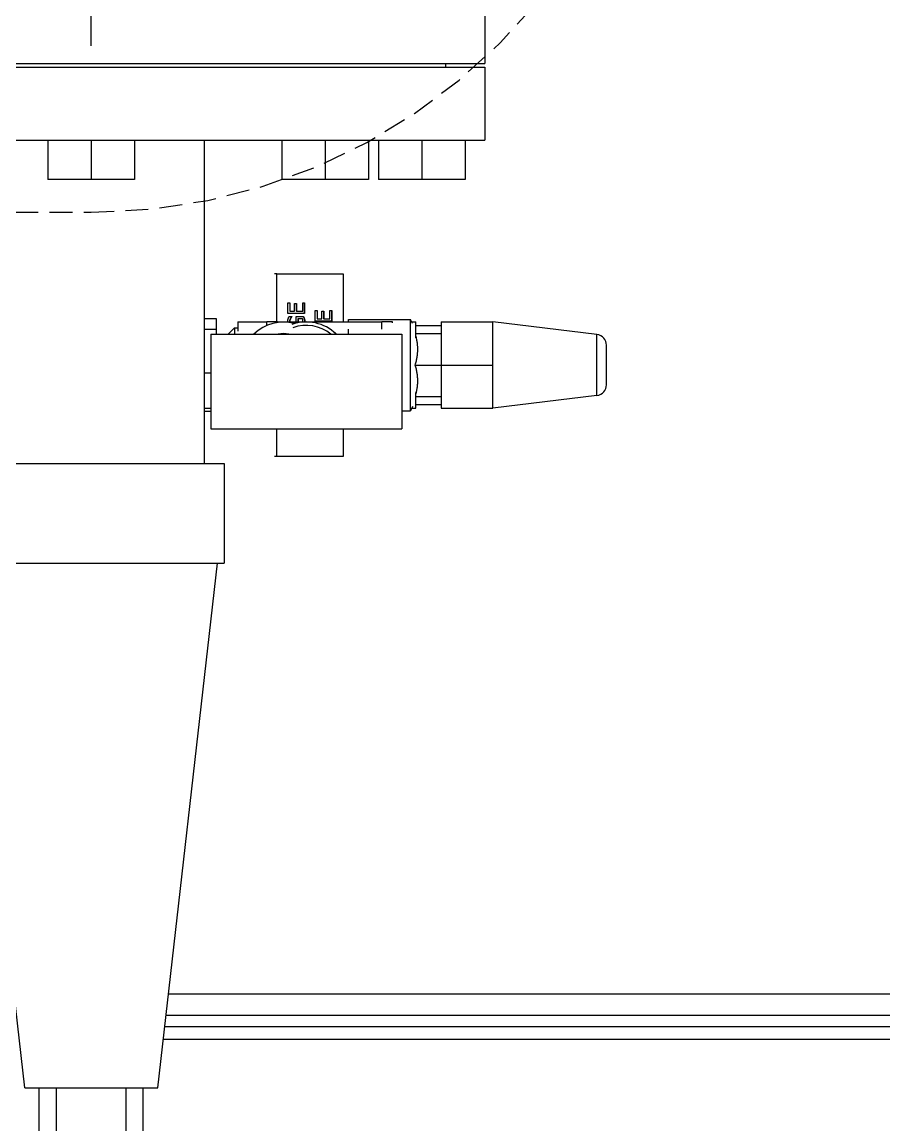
# Model space of a CAD drawing. Header units: inches. Extents: x -883 to 808, y -248 to 1051.
# Drawn here: x -266.2 to -256.77, y 841.28 to 853.35 of the extents above; entities that cross this region are included whole.
import ezdxf

# ---------------------------------------------------------------- set-up
doc = ezdxf.new("R2010")
doc.units = ezdxf.units.IN
doc.header["$MEASUREMENT"] = 0
doc.linetypes.add('HIDDEN', pattern=[0.375, 0.25, -0.125])
doc.layers.get('0').update_dxf_attribs({"linetype": 'CONTINUOUS'})
doc.layers.add('EQUIPMENT - COMPRESSORS', color=41, linetype='CONTINUOUS')
doc.layers.add('P-HSS', color=6, linetype='CONTINUOUS')

# ---------------------------------------------------------------- blocks, each defined once
blk = doc.blocks.new('A$Cb802d3fd')
for p, q in [((110.771, 25.729), (110.771, 36.884)), ((110.771, 25.729), (110.771, 36.884)), ((110.771, 25.729), (110.771, 36.884)), ((111.27, 25.673), (111.27, 36.884)), ((111.27, 25.673), (111.27, 36.884)), ((111.27, 25.673), (111.27, 36.884)), ((111.135, 36.709), (111.135, 25.688)), ((111.011, 36.572), (111.011, 25.702)), ((111.011, 36.572), (111.011, 25.702)), ((104.102, 30.525), (103.669, 30.525)), ((103.552, 30.421), (103.413, 29.28)), ((104.22, 30.421), (103.552, 30.421)), ((104.22, 30.421), (104.358, 29.28)), ((103.65, 29.28), (103.413, 29.28)), ((103.413, 28.714), (103.413, 29.28)), ((103.886, 29.28), (103.65, 29.28)), ((104.122, 29.28), (103.886, 29.28)), ((103.886, 28.714), (103.886, 29.28)), ((104.358, 29.28), (104.122, 29.28)), ((104.358, 28.714), (104.358, 29.28)), ((99.894, 29.195), (100.584, 29.195)), ((100.584, 20.575), (100.584, 29.195)), ((100.623, 20.575), (100.623, 29.195)), ((100.623, 29.195), (101.423, 29.195)), ((101.423, 20.575), (101.423, 29.195)), ((101.423, 28.979), (101.854, 28.979)), ((101.854, 28.979), (101.854, 28.505)), ((100.584, 28.764), (100.623, 28.764)), ((103.413, 28.714), (103.886, 28.714)), ((103.453, 28.439), (103.453, 28.714)), ((103.542, 28.439), (103.542, 28.714)), ((103.886, 28.432), (103.886, 28.714)), ((103.886, 28.714), (104.358, 28.714)), ((104.23, 28.439), (104.23, 28.714)), ((104.319, 28.439), (104.319, 28.714)), ((101.423, 28.505), (101.854, 28.505)), ((101.854, 28.505), (101.854, 28.031)), ((103.43, 28.402), (103.386, 28.379)), ((103.586, 28.439), (103.413, 28.439)), ((103.413, 28.394), (103.413, 28.439)), ((104.358, 28.439), (104.186, 28.439)), ((104.341, 28.402), (104.386, 28.379)), ((104.358, 28.394), (104.358, 28.439)), ((104.386, 28.379), (103.386, 28.379)), ((103.386, 27.701), (103.386, 28.379)), ((103.546, 26.193), (103.546, 28.283)), ((103.546, 28.283), (104.586, 28.283)), ((104.386, 28.283), (104.386, 28.379)), ((104.586, 26.193), (104.586, 28.283)), ((103.423, 28.183), (103.413, 28.183)), ((103.413, 28.183), (103.413, 28.065)), ((101.423, 28.031), (101.854, 28.031)), ((103.492, 28.065), (103.413, 28.065)), ((103.413, 27.238), (103.413, 28.065)), ((101.423, 27.919), (101.854, 27.919)), ((101.854, 27.919), (101.854, 27.445)), ((103.413, 27.701), (103.386, 27.701)), ((103.546, 27.701), (103.492, 27.701)), ((102.886, 27.641), (103.413, 27.641)), ((102.886, 26.917), (102.886, 27.641)), ((103.54, 27.559), (103.531, 27.559)), ((104.586, 27.641), (104.886, 27.641)), ((104.886, 27.641), (104.886, 26.917)), ((101.423, 27.445), (101.854, 27.445)), ((101.854, 27.445), (101.854, 26.97)), ((103.289, 27.519), (103.406, 27.519)), ((103.289, 27.498), (103.289, 27.519)), ((103.289, 27.516), (103.406, 27.516)), ((103.381, 27.498), (103.289, 27.498)), ((103.295, 27.43), (103.381, 27.43)), ((103.295, 27.409), (103.295, 27.43)), ((103.295, 27.428), (103.381, 27.428)), ((103.381, 27.43), (103.381, 27.498)), ((103.381, 27.43), (103.381, 27.428)), ((103.406, 27.519), (103.406, 27.337)), ((103.289, 27.359), (103.381, 27.359)), ((103.289, 27.337), (103.289, 27.359)), ((103.289, 27.356), (103.381, 27.356)), ((103.406, 27.337), (103.289, 27.337)), ((103.381, 27.409), (103.295, 27.409)), ((103.381, 27.359), (103.381, 27.409)), ((103.381, 27.359), (103.381, 27.356)), ((103.205, 27.22), (103.322, 27.22)), ((103.205, 27.199), (103.205, 27.22)), ((103.205, 27.217), (103.322, 27.217)), ((103.297, 27.199), (103.205, 27.199)), ((103.297, 27.131), (103.297, 27.199)), ((103.322, 27.22), (103.322, 27.038)), ((103.354, 27.129), (103.354, 27.208)), ((103.378, 27.197), (103.378, 27.15)), ((103.382, 27.218), (103.382, 27.216)), ((103.413, 26.923), (103.413, 27.238)), ((103.205, 27.06), (103.297, 27.06)), ((103.205, 27.038), (103.205, 27.06)), ((103.205, 27.057), (103.297, 27.057)), ((103.211, 27.131), (103.297, 27.131)), ((103.211, 27.11), (103.211, 27.131)), ((103.211, 27.129), (103.297, 27.129)), ((103.297, 27.11), (103.211, 27.11)), ((103.297, 27.131), (103.297, 27.129)), ((103.297, 27.06), (103.297, 27.11)), ((103.297, 27.06), (103.297, 27.057)), ((103.413, 27.129), (103.354, 27.129)), ((103.355, 27.08), (103.357, 27.08)), ((103.355, 27.051), (103.355, 27.08)), ((103.355, 27.077), (103.357, 27.077)), ((103.357, 27.08), (103.357, 27.077)), ((103.378, 27.15), (103.413, 27.15)), ((103.378, 27.15), (103.378, 27.147)), ((103.378, 27.147), (103.413, 27.147)), ((103.38, 27.065), (103.38, 27.062)), ((101.423, 26.97), (101.854, 26.97)), ((103.322, 27.038), (103.205, 27.038)), ((103.413, 26.917), (102.886, 26.917)), ((102.886, 26.917), (102.886, 26.889)), ((103.421, 26.923), (103.413, 26.923)), ((103.413, 26.923), (103.413, 26.805)), ((104.886, 26.917), (104.586, 26.917)), ((104.886, 26.917), (104.886, 26.889)), ((103.454, 26.805), (103.413, 26.805)), ((103.413, 26.49), (103.413, 26.805)), ((103.413, 26.49), (103.514, 26.49)), ((103.478, 26.451), (103.478, 26.49)), ((103.478, 26.451), (103.546, 26.451)), ((103.546, 26.383), (103.478, 26.451)), ((104.963, 23.43), (104.963, 26.34)), ((104.963, 26.34), (106.055, 26.34)), ((106.055, 23.43), (106.055, 26.34)), ((103.438, 26.254), (103.378, 26.254)), ((103.378, 26.254), (103.378, 26.121)), ((103.496, 26.254), (103.438, 26.254)), ((103.546, 26.254), (103.496, 26.254)), ((103.496, 26.254), (103.496, 26.121)), ((111.802, 25.612), (106.055, 26.267)), ((101.423, 26.121), (104.963, 26.121)), ((103.546, 26.193), (104.586, 26.193)), ((103.973, 26.193), (103.973, 26.121)), ((104.363, 26.193), (104.363, 26.121)), ((104.393, 26.193), (104.393, 26.121)), ((111.802, 25.399), (111.802, 25.612)), ((112.529, 25.454), (111.802, 25.454)), ((111.802, 24.37), (111.802, 25.399)), ((101.423, 25.359), (101.854, 25.359)), ((101.854, 25.359), (101.854, 24.885)), ((112.529, 25.266), (111.802, 25.266)), ((101.423, 24.885), (101.854, 24.885)), ((101.854, 24.885), (101.854, 24.41)), ((101.423, 24.41), (101.854, 24.41)), ((112.529, 24.503), (111.802, 24.503)), ((111.802, 24.157), (111.802, 24.37)), ((112.529, 24.315), (111.802, 24.315)), ((111.802, 24.157), (106.055, 23.502))]:
    blk.add_line(p, q)
at = {"ltscale": 0.521249}
blk.add_line((100.391, 24.885), (91.367, 24.885), dxfattribs=at)
for centre, radius, start, end in [((103.669, 30.407), 0.118, 90, 173.0709), ((104.102, 30.407), 0.118, 6.9291, 90), ((103.886, 27.238), 0.472, 136.027, 199.4832), ((103.886, 27.238), 0.434, 141.5059, 199.5131), ((103.886, 26.989), 0.47, 165.2704, 223.6637), ((103.886, 26.989), 0.345, 170.2335, 189.7665)]:
    blk.add_arc(centre, radius, start, end)
for points, weights in [([(103.886, 28.432), (103.723, 28.48), (103.566, 28.439)], [1.13915850988, 1.30469808187, 1.15923960264]), ([(104.206, 28.439), (104.049, 28.48), (103.886, 28.432)], [1.15923960264, 1.30469808187, 1.13915850988])]:
    blk.add_rational_spline(points, weights, degree=2)
for points in [[(103.354, 27.208), (103.359, 27.21), (103.375, 27.216), (103.382, 27.218)], [(103.354, 27.205), (103.359, 27.207), (103.375, 27.214), (103.382, 27.216)], [(103.357, 27.08), (103.361, 27.076), (103.371, 27.069), (103.38, 27.065)], [(103.357, 27.077), (103.361, 27.073), (103.371, 27.066), (103.38, 27.062)], [(103.381, 27.04), (103.375, 27.042), (103.359, 27.048), (103.355, 27.051)]]:
    blk.add_open_spline(points, degree=2)
for points, knots in [([(103.413, 27.203), (103.405, 27.202), (103.386, 27.2), (103.378, 27.197)], [0.181318, 0.181318, 0.181318, 1, 2, 2, 2]), ([(103.382, 27.218), (103.391, 27.221), (103.405, 27.223), (103.413, 27.224)], [0, 0, 0, 1, 1.859291, 1.859291, 1.859291]), ([(103.382, 27.216), (103.391, 27.218), (103.405, 27.221), (103.413, 27.221)], [0, 0, 0, 1, 1.859291, 1.859291, 1.859291]), ([(103.38, 27.065), (103.388, 27.061), (103.405, 27.057), (103.413, 27.056)], [0, 0, 0, 1, 1.745701, 1.745701, 1.745701]), ([(103.38, 27.062), (103.388, 27.058), (103.405, 27.054), (103.413, 27.054)], [0, 0, 0, 1, 1.745701, 1.745701, 1.745701]), ([(103.413, 27.035), (103.405, 27.035), (103.389, 27.038), (103.381, 27.04)], [0.144019, 0.144019, 0.144019, 1, 2, 2, 2])]:
    blk.add_open_spline(points, degree=2, knots=knots)

msp = doc.modelspace()

# ---------------------------------------------------------------- linework, layer by layer
at = {"layer": 'P-HSS', "color": 8, "linetype": 'HIDDEN'}
msp.add_line((-310.1521, 851.27176), (-265.44557, 851.27176), dxfattribs=at)
msp.add_arc((-265.44557, 857.60426), 6.3325, 270, 90, dxfattribs=at)

# ---------------------------------------------------------------- block references
at = {"layer": 'EQUIPMENT - COMPRESSORS', "rotation": 270}
msp.add_blockref('A$Cb802d3fd', (-290.33007, 953.48357), dxfattribs=at)

doc.saveas('drawing.dxf')
